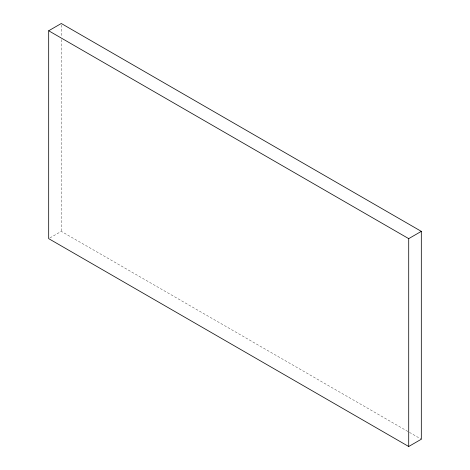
<?xml version="1.0" encoding="UTF-8"?>
<svg xmlns="http://www.w3.org/2000/svg" width="470" height="470" viewBox="0 0 470 470"><rect width="100%" height="100%" fill="white"/><g stroke="black" fill="none" stroke-linecap="round" stroke-linejoin="round"><path stroke-width="0.35" stroke-dasharray="2.35 1.76" d="M49.943 237.914L61.288 231.363L421.314 439.227M61.288 24.963L61.288 36.672M61.288 39.603L61.288 231.363"/><path stroke-width="0.7" d="M48.686 30.773L61.288 23.5L421.314 231.363L421.314 439.227L408.712 446.5L48.686 238.637L48.686 30.773L408.712 238.637L421.314 231.363M408.712 238.637L408.712 446.5"/></g></svg>
